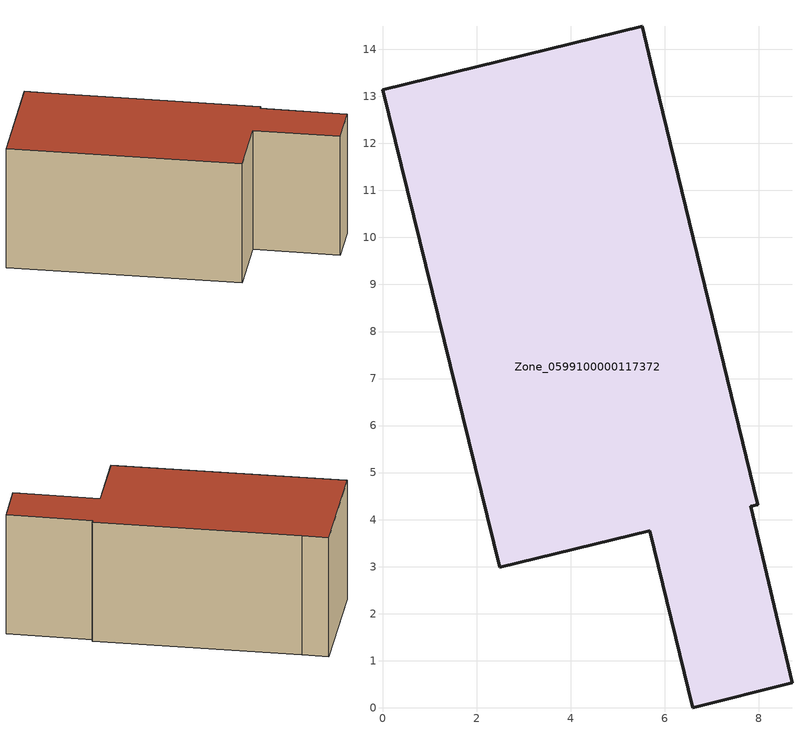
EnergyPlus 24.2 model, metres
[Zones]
Zone_0599100000117372
 floor ground (C_G): 5.8,13.32 7.98,4.32 7.83,4.28 8.71,0.53 6.6,0 5.69,3.76 2.49,2.99 0,13.14 5.53,14.49 z0
 wall outside (C_F): 5.53,14.49 0,13.14 2.49,2.99 5.69,3.76 6.6,0 8.71,0.53 7.83,4.28 7.98,4.32 5.8,13.32 5.53,14.49 z0:5.82
 roof outside (C_R): 5.8,13.32 5.53,14.49 0,13.14 2.49,2.99 5.69,3.76 6.6,0 8.71,0.53 7.83,4.28 7.98,4.32 z5.82
[BUILDING]
Pand.0599100000117372: North Axis=0; Terrain=City; Loads Convergence Tolerance Value=0.04; Temperature Convergence Tolerance Value=0.4; Solar Distribution=FullExterior; Maximum Number of Warmup Days=25; Minimum Number of Warmup Days=1
[Site:Location]
Rotterdam.The.Hague.AP_ZH_NLD Design_Conditions: Latitude=51.96; Longitude=4.45; Time Zone=1; Elevation=-4.5
[SITE:GROUNDTEMPERATURE:BUILDINGSURFACE]
18, 18, 18, 18, 18, 18, 18, 18, 18, 18, 18, 18
[MATERIAL] Thermal Absorptance=0.9; Solar Absorptance=0.7; Visible Absorptance=0.7
Name | Roughness | Thickness | Conductivity | Density | Specific Heat
G.TC.1975-1991 | MediumSmooth | 0.15 | 0.288461 | 540 | 1210
F.TC.1975-1991 | Rough | 0.3 | 0.230769 | 1920 | 840
R.TC.1975-1991 | MediumRough | 0.2 | 0.153846 | 1500 | 1000
[CONSTRUCTION]
C_G: G.TC.1975-1991
C_F: F.TC.1975-1991
C_R: R.TC.1975-1991
[ZONE]
Zone_0599100000117372: Type=1; Multiplier=1; Ceiling Height=Autocalculate; Volume=Autocalculate; Floor Area=autocalculate; Part of Total Floor Area=Yes
[ZONEINFILTRATION:DESIGNFLOWRATE]
Infil_Zone_0599100000117372: Zone or ZoneList or Space or SpaceList=Zone_0599100000117372; Schedule=AlwaysOn; Design Flow Rate Calculation Method=Flow/Area; Flow Rate per Floor Area=0.003; Constant Term Coefficient=1; Temperature Term Coefficient=0; Velocity Term Coefficient=0; Velocity Squared Term Coefficient=0
[HVACTEMPLATE:ZONE:IDEALLOADSAIRSYSTEM]
Zone_0599100000117372: Maximum Heating Supply Air Temperature=50; Minimum Cooling Supply Air Temperature=13; Maximum Heating Supply Air Humidity Ratio=0.0156; Minimum Cooling Supply Air Humidity Ratio=0.0077; Heating Limit=NoLimit; Cooling Limit=NoLimit; Dehumidification Control Type=ConstantSensibleHeatRatio; Cooling Sensible Heat Ratio=0.7; Dehumidification Setpoint=60; Humidification Control Type=None; Humidification Setpoint=30; Outdoor Air Method=None; Outdoor Air Flow Rate per Person=0.00944; Outdoor Air Flow Rate per Zone Floor Area=0; Outdoor Air Flow Rate per Zone=0; Demand Controlled Ventilation Type=None; Outdoor Air Economizer Type=NoEconomizer; Heat Recovery Type=None; Sensible Heat Recovery Effectiveness=0.7; Latent Heat Recovery Effectiveness=0.65
[ZONECONTROL:THERMOSTAT]
ThermostatControl_Zone_0599100000117372: Zone or ZoneList=Zone_0599100000117372; Control Type Schedule=DualSetpointControlType; Control 1=Thermostat_Zone_0599100000117372; Temperature Difference Between Cutout And Setpoint=0
[THERMOSTATSETPOINT:DUALSETPOINT]
Thermostat_Zone_0599100000117372: Heating Setpoint Temperature Schedule=HeatingSetpoint_Zone_0599100000117372; Cooling Setpoint Temperature Schedule=CoolingSetpoint_Zone_0599100000117372
[SCHEDULE:COMPACT]
HeatingSetpoint_Zone_0599100000117372: Through: 12/31, For: AllDays, Until: 24:00, 21
CoolingSetpoint_Zone_0599100000117372: Through: 12/31, For: AllDays, Until: 24:00, 24
DualSetpointControlType: Through: 12/31, For: AllDays, Until: 24:00, 4
AlwaysOn: Through: 12/31, For: AllDays, Until: 24:00, 1
